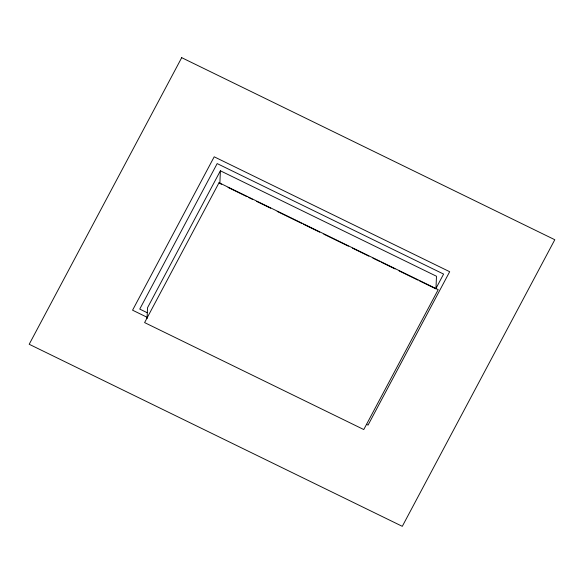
<?xml version="1.0" encoding="UTF-8"?>
<svg xmlns="http://www.w3.org/2000/svg" width="584" height="584" viewBox="0 0 584 584"><rect width="100%" height="100%" fill="white"/><g stroke="black" fill="none" stroke-linecap="round" stroke-linejoin="round"><path stroke-width="0.88" d="M147.066 318.594L147.518 307.753L220.394 170.798L436.482 276.247L435.956 288.89L419.582 280.904M220.394 170.798L219.869 183.442L221.504 184.245M435.905 288.547L443.599 274.078L217.175 163.586L139.751 309.082L147.102 312.674M228.052 187.442L246.879 196.626M248.514 197.421L252.609 199.421M256.697 201.422L270.618 208.211M277.166 211.401L301.716 223.387M303.351 224.183L319.725 232.177M323.821 234.169L348.371 246.156M352.466 248.149L368.832 256.135M372.928 258.135L379.476 261.333M381.111 262.128L395.025 268.917M399.12 270.918L417.947 280.101M147.285 317.375L132.568 310.192L214.197 156.804L449.673 271.713L368.051 425.101L366.416 424.305M181.704 57.67L29.2 344.268L402.296 526.33L554.8 239.732L181.704 57.67M219.044 182.704L144.606 322.594L363.766 429.547L438.212 289.649L219.044 182.704"/></g></svg>
